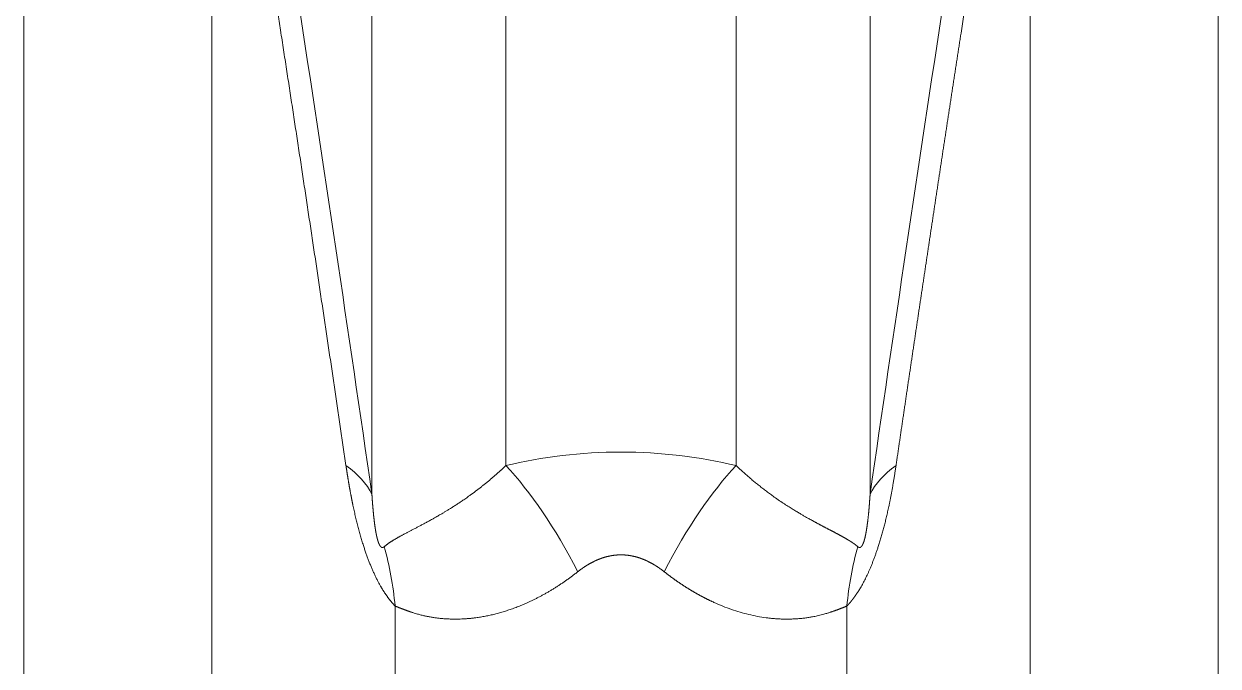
# Model space of a CAD drawing. Header units: millimetres. Extents: x 4664 to 8864, y -38 to 2932.
# Drawn here: x 8189.78 to 8197.38, y 2166.65 to 2170.73 of the extents above; entities that cross this region are included whole.
import ezdxf

# ---------------------------------------------------------------- set-up
doc = ezdxf.new("R2010")
doc.units = ezdxf.units.MM

msp = doc.modelspace()

# ---------------------------------------------------------------- linework, layer by layer
at = {"lineweight": 5}
for p, q in [((8192.8466, 2181.4217), (8192.8466, 2167.9263)), ((8194.3113, 2167.9263), (8194.3113, 2181.4217)), ((8191.9952, 2167.7442), (8191.9952, 2179.8117)), ((8195.1627, 2179.8117), (8195.1627, 2167.7442)), ((8189.7826, 2157.2276), (8189.7826, 2173.9042)), ((8197.3753, 2173.9042), (8197.3753, 2157.2276)), ((8190.9772, 2157.6393), (8190.9772, 2173.4668)), ((8196.1807, 2173.4668), (8196.1807, 2157.6393)), ((8192.1424, 2167.0348), (8192.1424, 2154.3043)), ((8195.0155, 2167.0348), (8195.0155, 2154.3043))]:
    msp.add_line(p, q, dxfattribs=at)
at = {"lineweight": 5, "extrusion": (0, 0, -1)}
for centre, major_axis, ratio, start_param, end_param in [((8182.6014, 2191.9455), (-10.432, 52.5413), 0.095617, 1.935685, 2.068372), ((8204.5565, 2191.9455), (10.432, 52.5413), 0.095617, 4.214814, 4.3475), ((8189.4411, 2167.2714), (2.5848, 0.3751), 0.347454, 5.939068, 6.17148), ((8192.8466, 2165.6643), (-0.6066, 2.5404), 0.373196, 0.569174, 0.987639), ((8194.3113, 2165.6643), (0.6066, 2.5404), 0.373196, 5.295547, 5.714011), ((8197.7168, 2167.2714), (-2.5848, 0.3751), 0.347454, 0.111706, 0.344118), ((8189.7532, 2166.3723), (1.8791, 1.814), 0.821454, 0.41445, 0.583929), ((8197.4047, 2166.3723), (-1.8791, 1.814), 0.821454, 5.699256, 5.868735)]:
    msp.add_ellipse(centre, major_axis=major_axis, ratio=ratio, start_param=start_param, end_param=end_param, dxfattribs=at)
at = {"lineweight": 5}
for points, knots in [([(8190.9772, 2173.4668), (8190.9788, 2173.4568), (8190.982, 2173.437), (8190.9868, 2173.4072), (8190.9916, 2173.3774), (8190.9964, 2173.3476), (8191.0012, 2173.3179), (8191.0059, 2173.2882), (8191.0107, 2173.2584), (8191.0155, 2173.2287), (8191.0202, 2173.1991), (8191.025, 2173.1694), (8191.0297, 2173.1397), (8191.0345, 2173.1101), (8191.0392, 2173.0804), (8191.044, 2173.0508), (8191.0487, 2173.0212), (8191.0534, 2172.9917), (8191.0581, 2172.9621), (8191.0629, 2172.9325), (8191.0676, 2172.903), (8191.0723, 2172.8735), (8191.077, 2172.844), (8191.0817, 2172.8145), (8191.0864, 2172.785), (8191.0911, 2172.7555), (8191.0958, 2172.7261), (8191.1004, 2172.6967), (8191.1051, 2172.6672), (8191.1098, 2172.6378), (8191.1145, 2172.6084), (8191.1191, 2172.5791), (8191.1238, 2172.5497), (8191.1284, 2172.5204), (8191.1331, 2172.4911), (8191.1377, 2172.4617), (8191.1424, 2172.4324), (8191.147, 2172.4032), (8191.1516, 2172.3739), (8191.1563, 2172.3447), (8191.1609, 2172.3154), (8191.1655, 2172.2862), (8191.1701, 2172.257), (8191.1747, 2172.2278), (8191.1794, 2172.1986), (8191.184, 2172.1695), (8191.1885, 2172.1403), (8191.1931, 2172.1112), (8191.1977, 2172.0821), (8191.2023, 2172.053), (8191.2069, 2172.0239), (8191.2115, 2171.9949), (8191.216, 2171.9658), (8191.2206, 2171.9368), (8191.2252, 2171.9078), (8191.2297, 2171.8788), (8191.2343, 2171.8498), (8191.2388, 2171.8208), (8191.2434, 2171.7919), (8191.2479, 2171.7629), (8191.2524, 2171.734), (8191.257, 2171.7051), (8191.2615, 2171.6762), (8191.266, 2171.6473), (8191.2705, 2171.6184), (8191.275, 2171.5896), (8191.2795, 2171.5608), (8191.284, 2171.532), (8191.2885, 2171.5032), (8191.293, 2171.4744), (8191.2975, 2171.4456), (8191.302, 2171.4168), (8191.3065, 2171.3881), (8191.311, 2171.3594), (8191.3154, 2171.3307), (8191.3199, 2171.302), (8191.3244, 2171.2733), (8191.3288, 2171.2447), (8191.3333, 2171.216), (8191.3377, 2171.1874), (8191.3422, 2171.1588), (8191.3466, 2171.1302), (8191.351, 2171.1016), (8191.3555, 2171.073), (8191.3599, 2171.0445), (8191.3643, 2171.016), (8191.3687, 2170.9875), (8191.3731, 2170.959), (8191.3775, 2170.9305), (8191.3819, 2170.902), (8191.3863, 2170.8736), (8191.3907, 2170.8451), (8191.3951, 2170.8167), (8191.3995, 2170.7883), (8191.4039, 2170.7599), (8191.4083, 2170.7315), (8191.4126, 2170.7032), (8191.4187, 2170.6638), (8191.4264, 2170.6136), (8191.4359, 2170.5523), (8191.4453, 2170.4912), (8191.4546, 2170.4301), (8191.464, 2170.3691), (8191.4733, 2170.3082), (8191.4826, 2170.2473), (8191.4919, 2170.1865), (8191.5012, 2170.1257), (8191.5105, 2170.0651), (8191.5197, 2170.0045), (8191.5289, 2169.9439), (8191.5381, 2169.8835), (8191.5473, 2169.8231), (8191.5564, 2169.7627), (8191.5656, 2169.7025), (8191.5747, 2169.6423), (8191.5838, 2169.5822), (8191.5929, 2169.5221), (8191.6019, 2169.4622), (8191.611, 2169.4022), (8191.62, 2169.3424), (8191.629, 2169.2826), (8191.6379, 2169.2229), (8191.6469, 2169.1633), (8191.6558, 2169.1038), (8191.6647, 2169.0443), (8191.6736, 2168.9848), (8191.6825, 2168.9255), (8191.6914, 2168.8662), (8191.7002, 2168.807), (8191.709, 2168.7479), (8191.7178, 2168.6888), (8191.7266, 2168.6298), (8191.7354, 2168.5709), (8191.7441, 2168.512), (8191.7528, 2168.4533), (8191.7615, 2168.3946), (8191.7702, 2168.3359), (8191.7788, 2168.2774), (8191.7875, 2168.2189), (8191.7961, 2168.1604), (8191.8047, 2168.1021), (8191.8133, 2168.0438), (8191.8218, 2167.9856), (8191.8275, 2167.9468), (8191.8303, 2167.9275)], [0, 0, 0, 0, 0.0053, 0.010597, 0.015893, 0.021187, 0.026479, 0.031769, 0.037057, 0.042343, 0.047628, 0.05291, 0.05819, 0.063469, 0.068745, 0.07402, 0.079292, 0.084563, 0.089831, 0.095098, 0.100363, 0.105626, 0.110887, 0.116146, 0.121403, 0.126658, 0.131911, 0.137162, 0.142411, 0.147658, 0.152904, 0.158147, 0.163388, 0.168628, 0.173865, 0.179101, 0.184334, 0.189566, 0.194795, 0.200023, 0.205248, 0.210472, 0.215694, 0.220914, 0.226131, 0.231347, 0.236561, 0.241773, 0.246983, 0.252191, 0.257397, 0.262601, 0.267803, 0.273003, 0.278201, 0.283397, 0.288591, 0.293783, 0.298974, 0.304162, 0.309348, 0.314532, 0.319714, 0.324895, 0.330073, 0.335249, 0.340424, 0.345596, 0.350766, 0.355934, 0.361101, 0.366265, 0.371428, 0.376588, 0.381746, 0.386903, 0.392057, 0.397209, 0.40236, 0.407508, 0.412655, 0.417799, 0.422941, 0.428082, 0.43322, 0.438357, 0.443491, 0.448623, 0.453754, 0.458882, 0.464008, 0.469133, 0.474255, 0.479375, 0.484494, 0.48961, 0.494724, 0.499837, 0.510895, 0.521944, 0.532986, 0.54402, 0.555045, 0.566062, 0.577071, 0.588072, 0.599065, 0.61005, 0.621026, 0.631995, 0.642955, 0.653907, 0.66485, 0.675786, 0.686713, 0.697632, 0.708543, 0.719446, 0.73034, 0.741226, 0.752104, 0.762974, 0.773835, 0.784688, 0.795533, 0.806369, 0.817197, 0.828017, 0.838829, 0.849632, 0.860427, 0.871214, 0.881992, 0.892762, 0.903523, 0.914276, 0.925021, 0.935758, 0.946486, 0.957205, 0.967917, 0.978619, 0.989314, 1, 1, 1, 1]), ([(8195.3275, 2167.9275), (8195.3291, 2167.938), (8195.3322, 2167.959), (8195.3368, 2167.9905), (8195.3414, 2168.0221), (8195.3461, 2168.0536), (8195.3507, 2168.0852), (8195.3554, 2168.1168), (8195.36, 2168.1484), (8195.3647, 2168.1801), (8195.3694, 2168.2118), (8195.374, 2168.2434), (8195.3787, 2168.2751), (8195.3834, 2168.3069), (8195.3881, 2168.3386), (8195.3928, 2168.3704), (8195.3975, 2168.4022), (8195.4022, 2168.434), (8195.4069, 2168.4658), (8195.4117, 2168.4976), (8195.4164, 2168.5295), (8195.4211, 2168.5614), (8195.4259, 2168.5933), (8195.4306, 2168.6252), (8195.4353, 2168.6571), (8195.4401, 2168.6891), (8195.4449, 2168.721), (8195.4496, 2168.753), (8195.4544, 2168.7851), (8195.4592, 2168.8171), (8195.464, 2168.8491), (8195.4687, 2168.8812), (8195.4735, 2168.9133), (8195.4783, 2168.9454), (8195.4831, 2168.9775), (8195.488, 2169.0097), (8195.4928, 2169.0419), (8195.4976, 2169.074), (8195.5024, 2169.1062), (8195.5073, 2169.1385), (8195.5121, 2169.1707), (8195.5169, 2169.203), (8195.5218, 2169.2353), (8195.5266, 2169.2675), (8195.5315, 2169.2999), (8195.5364, 2169.3322), (8195.5412, 2169.3646), (8195.5461, 2169.3969), (8195.551, 2169.4293), (8195.5559, 2169.4617), (8195.5608, 2169.4942), (8195.5657, 2169.5266), (8195.5706, 2169.5591), (8195.5755, 2169.5916), (8195.5804, 2169.6241), (8195.5854, 2169.6566), (8195.5903, 2169.6892), (8195.5952, 2169.7217), (8195.6002, 2169.7543), (8195.6051, 2169.7869), (8195.6101, 2169.8195), (8195.615, 2169.8522), (8195.62, 2169.8848), (8195.6249, 2169.9175), (8195.6299, 2169.9502), (8195.6349, 2169.9829), (8195.6399, 2170.0156), (8195.6449, 2170.0484), (8195.6499, 2170.0811), (8195.6549, 2170.1139), (8195.6599, 2170.1467), (8195.6649, 2170.1796), (8195.6699, 2170.2124), (8195.6749, 2170.2453), (8195.68, 2170.2781), (8195.685, 2170.311), (8195.69, 2170.3439), (8195.6951, 2170.3769), (8195.7001, 2170.4098), (8195.7052, 2170.4428), (8195.7103, 2170.4758), (8195.7153, 2170.5088), (8195.7204, 2170.5418), (8195.7255, 2170.5749), (8195.7306, 2170.6079), (8195.7357, 2170.641), (8195.7421, 2170.6827), (8195.7498, 2170.7331), (8195.759, 2170.7923), (8195.7681, 2170.8514), (8195.7773, 2170.9107), (8195.7865, 2170.9701), (8195.7957, 2171.0295), (8195.8049, 2171.089), (8195.8141, 2171.1485), (8195.8234, 2171.2082), (8195.8327, 2171.2679), (8195.842, 2171.3277), (8195.8513, 2171.3875), (8195.8606, 2171.4475), (8195.87, 2171.5075), (8195.8794, 2171.5676), (8195.8888, 2171.6278), (8195.8982, 2171.688), (8195.9077, 2171.7483), (8195.9172, 2171.8087), (8195.9266, 2171.8692), (8195.9362, 2171.9297), (8195.9457, 2171.9903), (8195.9552, 2172.051), (8195.9648, 2172.1117), (8195.9744, 2172.1726), (8195.984, 2172.2335), (8195.9937, 2172.2945), (8196.0033, 2172.3555), (8196.013, 2172.4166), (8196.0227, 2172.4778), (8196.0324, 2172.5391), (8196.0421, 2172.6004), (8196.0519, 2172.6618), (8196.0617, 2172.7233), (8196.0715, 2172.7849), (8196.0813, 2172.8465), (8196.0912, 2172.9082), (8196.101, 2172.97), (8196.1109, 2173.0319), (8196.1208, 2173.0938), (8196.1307, 2173.1558), (8196.1407, 2173.2178), (8196.1506, 2173.28), (8196.1606, 2173.3422), (8196.1706, 2173.4044), (8196.1773, 2173.446), (8196.1807, 2173.4668)], [0, 0, 0, 0, 0.005793, 0.011588, 0.017385, 0.023184, 0.028985, 0.034789, 0.040595, 0.046402, 0.052212, 0.058025, 0.063839, 0.069656, 0.075474, 0.081295, 0.087118, 0.092943, 0.098771, 0.1046, 0.110432, 0.116266, 0.122102, 0.12794, 0.13378, 0.139622, 0.145467, 0.151313, 0.157162, 0.163013, 0.168866, 0.174722, 0.180579, 0.186439, 0.1923, 0.198164, 0.20403, 0.209898, 0.215768, 0.221641, 0.227515, 0.233392, 0.239271, 0.245152, 0.251035, 0.25692, 0.262807, 0.268697, 0.274588, 0.280482, 0.286378, 0.292276, 0.298176, 0.304078, 0.309982, 0.315889, 0.321797, 0.327708, 0.33362, 0.339535, 0.345452, 0.351371, 0.357293, 0.363216, 0.369141, 0.375069, 0.380999, 0.38693, 0.392864, 0.3988, 0.404738, 0.410679, 0.416621, 0.422565, 0.428512, 0.43446, 0.440411, 0.446364, 0.452319, 0.458276, 0.464235, 0.470196, 0.476159, 0.482125, 0.488092, 0.494062, 0.500033, 0.510682, 0.52134, 0.532009, 0.542687, 0.553376, 0.564074, 0.574782, 0.5855, 0.596228, 0.606965, 0.617713, 0.62847, 0.639237, 0.650014, 0.6608, 0.671597, 0.682403, 0.693219, 0.704045, 0.71488, 0.725726, 0.736581, 0.747445, 0.75832, 0.769204, 0.780098, 0.791002, 0.801915, 0.812838, 0.82377, 0.834713, 0.845665, 0.856626, 0.867597, 0.878578, 0.889569, 0.900569, 0.911578, 0.922598, 0.933626, 0.944665, 0.955713, 0.96677, 0.977837, 0.988914, 1, 1, 1, 1]), ([(8194.3113, 2167.9263), (8194.0812, 2167.9812), (8193.8301, 2168.0128), (8193.327, 2168.0128), (8193.0765, 2167.9811), (8192.8466, 2167.9263)], [0, 0, 0, 0, 0.5, 0.5, 1, 1, 1, 1]), ([(8191.8303, 2167.9275), (8191.8306, 2167.9254), (8191.8312, 2167.9214), (8191.8321, 2167.9154), (8191.833, 2167.9094), (8191.8339, 2167.9034), (8191.8348, 2167.8974), (8191.8357, 2167.8915), (8191.8367, 2167.8856), (8191.8376, 2167.8797), (8191.8385, 2167.8739), (8191.8394, 2167.868), (8191.8403, 2167.8622), (8191.8413, 2167.8565), (8191.8422, 2167.8507), (8191.8431, 2167.845), (8191.8441, 2167.8393), (8191.845, 2167.8336), (8191.8459, 2167.8279), (8191.8469, 2167.8223), (8191.8478, 2167.8167), (8191.8488, 2167.8111), (8191.8497, 2167.8055), (8191.8507, 2167.8), (8191.8517, 2167.7945), (8191.8526, 2167.789), (8191.8536, 2167.7836), (8191.8546, 2167.7781), (8191.8555, 2167.7727), (8191.8565, 2167.7673), (8191.8575, 2167.762), (8191.8585, 2167.7567), (8191.8595, 2167.7513), (8191.8605, 2167.7461), (8191.8615, 2167.7408), (8191.8624, 2167.7356), (8191.8634, 2167.7304), (8191.8645, 2167.7252), (8191.8655, 2167.72), (8191.8665, 2167.7149), (8191.8675, 2167.7098), (8191.8685, 2167.7047), (8191.8695, 2167.6996), (8191.8705, 2167.6946), (8191.8716, 2167.6896), (8191.8726, 2167.6846), (8191.8736, 2167.6796), (8191.8767, 2167.665), (8191.8819, 2167.6408), (8191.8895, 2167.6074), (8191.8975, 2167.5745), (8191.9056, 2167.5422), (8191.9141, 2167.5105), (8191.9228, 2167.4795), (8191.9318, 2167.449), (8191.9393, 2167.4249), (8191.9451, 2167.4069), (8191.9491, 2167.3948), (8191.9532, 2167.3827), (8191.9573, 2167.3708), (8191.9615, 2167.3591), (8191.9657, 2167.3474), (8191.97, 2167.3359), (8191.9743, 2167.3245), (8191.9787, 2167.3132), (8191.9831, 2167.302), (8191.9876, 2167.2909), (8191.9937, 2167.2763), (8192.0015, 2167.2583), (8192.011, 2167.2373), (8192.0206, 2167.217), (8192.0304, 2167.1975), (8192.0403, 2167.1788), (8192.048, 2167.1651), (8192.0533, 2167.1558), (8192.0563, 2167.1507), (8192.0593, 2167.1457), (8192.0624, 2167.1407), (8192.0654, 2167.1358), (8192.0685, 2167.1309), (8192.0715, 2167.1261), (8192.0746, 2167.1213), (8192.0777, 2167.1166), (8192.0808, 2167.112), (8192.0839, 2167.1074), (8192.0871, 2167.1028), (8192.0902, 2167.0984), (8192.0934, 2167.094), (8192.0966, 2167.0896), (8192.0998, 2167.0853), (8192.103, 2167.0811), (8192.1062, 2167.0769), (8192.1094, 2167.0728), (8192.1127, 2167.0687), (8192.1159, 2167.0647), (8192.1192, 2167.0608), (8192.1225, 2167.0569), (8192.1258, 2167.053), (8192.1291, 2167.0493), (8192.1324, 2167.0456), (8192.1357, 2167.0419), (8192.1391, 2167.0383), (8192.1413, 2167.036), (8192.1424, 2167.0348)], [0, 0, 0, 0, 0.006106, 0.012183, 0.018228, 0.024244, 0.030229, 0.036184, 0.042109, 0.048003, 0.053868, 0.059703, 0.065508, 0.071283, 0.077029, 0.082745, 0.088431, 0.094087, 0.099715, 0.105312, 0.110881, 0.11642, 0.12193, 0.127411, 0.132863, 0.138286, 0.143681, 0.149046, 0.154383, 0.159691, 0.164971, 0.170222, 0.175445, 0.18064, 0.185806, 0.190945, 0.196055, 0.201138, 0.206193, 0.21122, 0.21622, 0.221192, 0.226137, 0.231054, 0.235945, 0.240808, 0.245645, 0.250455, 0.283613, 0.316093, 0.347936, 0.379188, 0.409895, 0.44011, 0.469883, 0.499271, 0.511435, 0.523541, 0.535594, 0.547601, 0.559566, 0.571495, 0.583395, 0.595272, 0.607131, 0.618978, 0.630821, 0.642664, 0.666634, 0.690432, 0.714114, 0.737738, 0.761363, 0.785047, 0.79207, 0.79911, 0.806169, 0.813246, 0.820344, 0.827464, 0.834606, 0.841774, 0.848967, 0.856186, 0.863434, 0.870712, 0.878019, 0.885358, 0.892731, 0.900137, 0.907578, 0.915055, 0.92257, 0.930123, 0.937715, 0.945348, 0.953023, 0.96074, 0.968501, 0.976307, 0.984158, 0.992055, 1, 1, 1, 1]), ([(8192.8466, 2167.9263), (8192.8452, 2167.925), (8192.8425, 2167.9224), (8192.8384, 2167.9185), (8192.8343, 2167.9146), (8192.83, 2167.9106), (8192.8258, 2167.9066), (8192.8214, 2167.9026), (8192.817, 2167.8986), (8192.8126, 2167.8945), (8192.8081, 2167.8904), (8192.8035, 2167.8863), (8192.7989, 2167.8821), (8192.7942, 2167.878), (8192.7895, 2167.8738), (8192.7847, 2167.8695), (8192.7799, 2167.8653), (8192.775, 2167.861), (8192.77, 2167.8567), (8192.765, 2167.8524), (8192.76, 2167.8481), (8192.7549, 2167.8437), (8192.7497, 2167.8394), (8192.7445, 2167.835), (8192.7392, 2167.8306), (8192.7339, 2167.8262), (8192.7285, 2167.8217), (8192.723, 2167.8173), (8192.7176, 2167.8128), (8192.712, 2167.8084), (8192.7064, 2167.8039), (8192.7008, 2167.7994), (8192.6951, 2167.7949), (8192.6894, 2167.7904), (8192.6836, 2167.7859), (8192.6777, 2167.7814), (8192.6718, 2167.7768), (8192.6659, 2167.7723), (8192.6599, 2167.7678), (8192.6539, 2167.7633), (8192.6478, 2167.7587), (8192.6417, 2167.7542), (8192.6355, 2167.7497), (8192.6293, 2167.7451), (8192.6231, 2167.7406), (8192.6168, 2167.7361), (8192.6104, 2167.7315), (8192.598, 2167.7228), (8192.58, 2167.7103), (8192.557, 2167.6947), (8192.5354, 2167.6804), (8192.515, 2167.6672), (8192.496, 2167.6552), (8192.4783, 2167.6443), (8192.4618, 2167.6343), (8192.4466, 2167.6252), (8192.4326, 2167.617), (8192.4198, 2167.6095), (8192.4081, 2167.6029), (8192.3976, 2167.5969), (8192.3882, 2167.5916), (8192.3785, 2167.5862), (8192.3684, 2167.5806), (8192.3574, 2167.5746), (8192.3467, 2167.5687), (8192.3363, 2167.5631), (8192.326, 2167.5575), (8192.316, 2167.5522), (8192.3062, 2167.5469), (8192.2967, 2167.5419), (8192.2873, 2167.5369), (8192.2782, 2167.5321), (8192.2693, 2167.5275), (8192.2606, 2167.5229), (8192.2521, 2167.5185), (8192.2439, 2167.5141), (8192.2358, 2167.5099), (8192.228, 2167.5058), (8192.2203, 2167.5018), (8192.2129, 2167.4978), (8192.2056, 2167.494), (8192.1986, 2167.4902), (8192.1917, 2167.4866), (8192.185, 2167.483), (8192.1785, 2167.4794), (8192.1722, 2167.476), (8192.1661, 2167.4726), (8192.1601, 2167.4693), (8192.1544, 2167.466), (8192.1488, 2167.4628), (8192.1433, 2167.4596), (8192.138, 2167.4565), (8192.1329, 2167.4535), (8192.1279, 2167.4504), (8192.1231, 2167.4474), (8192.1185, 2167.4445), (8192.114, 2167.4416), (8192.1096, 2167.4387), (8192.1054, 2167.4359), (8192.1013, 2167.433), (8192.0973, 2167.4303), (8192.0935, 2167.4275), (8192.0898, 2167.4247), (8192.0863, 2167.422), (8192.0828, 2167.4193), (8192.0795, 2167.4166), (8192.0763, 2167.4139), (8192.0743, 2167.4121), (8192.0732, 2167.4112)], [0, 0, 0, 0, 0.004199, 0.008453, 0.012763, 0.017127, 0.021547, 0.026022, 0.030552, 0.035137, 0.039778, 0.044473, 0.049224, 0.05403, 0.058891, 0.063807, 0.068779, 0.073806, 0.078888, 0.084025, 0.089217, 0.094465, 0.099767, 0.105125, 0.110538, 0.116006, 0.12153, 0.127108, 0.132742, 0.138431, 0.144175, 0.149975, 0.15583, 0.161739, 0.167704, 0.173725, 0.1798, 0.185931, 0.192116, 0.198357, 0.204653, 0.211005, 0.217411, 0.223873, 0.23039, 0.236962, 0.24359, 0.250272, 0.275938, 0.300401, 0.323659, 0.345713, 0.366564, 0.386211, 0.404655, 0.421894, 0.43793, 0.452762, 0.46639, 0.478815, 0.490035, 0.500052, 0.513641, 0.527108, 0.540455, 0.553679, 0.566783, 0.579765, 0.592627, 0.605367, 0.617986, 0.630483, 0.64286, 0.655116, 0.66725, 0.679264, 0.691156, 0.702928, 0.714578, 0.726108, 0.737517, 0.748805, 0.759972, 0.771018, 0.781944, 0.792749, 0.803433, 0.813997, 0.824439, 0.834762, 0.844964, 0.855045, 0.865006, 0.874846, 0.884566, 0.894166, 0.903645, 0.913005, 0.922244, 0.931363, 0.940362, 0.949241, 0.958, 0.96664, 0.975159, 0.983559, 0.991839, 1, 1, 1, 1]), ([(8195.0847, 2167.4112), (8195.0841, 2167.4117), (8195.083, 2167.4127), (8195.0813, 2167.4141), (8195.0796, 2167.4156), (8195.0778, 2167.417), (8195.076, 2167.4185), (8195.0742, 2167.4199), (8195.0724, 2167.4214), (8195.0705, 2167.4229), (8195.0685, 2167.4244), (8195.0665, 2167.4258), (8195.0645, 2167.4273), (8195.0625, 2167.4288), (8195.0604, 2167.4303), (8195.0583, 2167.4318), (8195.0561, 2167.4334), (8195.0539, 2167.4349), (8195.0517, 2167.4364), (8195.0494, 2167.438), (8195.0471, 2167.4395), (8195.0447, 2167.4411), (8195.0423, 2167.4426), (8195.0398, 2167.4442), (8195.0373, 2167.4458), (8195.0348, 2167.4474), (8195.0322, 2167.449), (8195.0296, 2167.4506), (8195.0269, 2167.4523), (8195.0242, 2167.4539), (8195.0214, 2167.4556), (8195.0186, 2167.4572), (8195.0158, 2167.4589), (8195.0129, 2167.4606), (8195.0099, 2167.4623), (8195.0069, 2167.4641), (8195.0039, 2167.4658), (8195.0008, 2167.4676), (8194.9976, 2167.4693), (8194.9944, 2167.4711), (8194.9911, 2167.473), (8194.9878, 2167.4748), (8194.9845, 2167.4766), (8194.9811, 2167.4785), (8194.9776, 2167.4804), (8194.9741, 2167.4823), (8194.9705, 2167.4842), (8194.9669, 2167.4862), (8194.9632, 2167.4882), (8194.9595, 2167.4902), (8194.9557, 2167.4922), (8194.9518, 2167.4942), (8194.9479, 2167.4963), (8194.944, 2167.4984), (8194.9399, 2167.5005), (8194.9359, 2167.5027), (8194.9317, 2167.5048), (8194.9275, 2167.507), (8194.9233, 2167.5093), (8194.9189, 2167.5115), (8194.9146, 2167.5138), (8194.9101, 2167.5162), (8194.9056, 2167.5185), (8194.9011, 2167.5209), (8194.8964, 2167.5233), (8194.8918, 2167.5258), (8194.887, 2167.5283), (8194.8822, 2167.5308), (8194.8773, 2167.5334), (8194.8724, 2167.536), (8194.8674, 2167.5386), (8194.8623, 2167.5413), (8194.8572, 2167.544), (8194.852, 2167.5468), (8194.8467, 2167.5496), (8194.8414, 2167.5524), (8194.836, 2167.5553), (8194.8305, 2167.5583), (8194.825, 2167.5612), (8194.8194, 2167.5643), (8194.8137, 2167.5673), (8194.808, 2167.5705), (8194.8022, 2167.5736), (8194.7963, 2167.5769), (8194.7904, 2167.5801), (8194.7844, 2167.5835), (8194.7764, 2167.5879), (8194.7657, 2167.5939), (8194.7516, 2167.6018), (8194.7353, 2167.6112), (8194.7167, 2167.622), (8194.6957, 2167.6344), (8194.6723, 2167.6487), (8194.6464, 2167.6649), (8194.618, 2167.6833), (8194.5869, 2167.704), (8194.5609, 2167.722), (8194.5411, 2167.736), (8194.5286, 2167.7451), (8194.5162, 2167.7541), (8194.504, 2167.7632), (8194.492, 2167.7723), (8194.4802, 2167.7813), (8194.4686, 2167.7904), (8194.4571, 2167.7994), (8194.4459, 2167.8083), (8194.4349, 2167.8172), (8194.4241, 2167.8261), (8194.4135, 2167.8349), (8194.4031, 2167.8437), (8194.3929, 2167.8524), (8194.383, 2167.861), (8194.3732, 2167.8695), (8194.3637, 2167.8779), (8194.3544, 2167.8862), (8194.3453, 2167.8945), (8194.3365, 2167.9026), (8194.3279, 2167.9106), (8194.3195, 2167.9184), (8194.314, 2167.9237), (8194.3113, 2167.9263)], [0, 0, 0, 0, 0.004401, 0.008838, 0.013309, 0.017816, 0.022358, 0.026934, 0.031546, 0.036193, 0.040875, 0.045592, 0.050344, 0.055131, 0.059954, 0.064812, 0.069704, 0.074632, 0.079596, 0.084594, 0.089628, 0.094696, 0.099801, 0.10494, 0.110114, 0.115324, 0.120569, 0.125849, 0.131165, 0.136516, 0.141902, 0.147324, 0.15278, 0.158272, 0.1638, 0.169362, 0.17496, 0.180594, 0.186262, 0.191967, 0.197706, 0.203481, 0.209291, 0.215136, 0.221017, 0.226934, 0.232885, 0.238872, 0.244895, 0.250953, 0.257046, 0.263175, 0.269339, 0.275538, 0.281773, 0.288044, 0.294349, 0.300691, 0.307067, 0.31348, 0.319927, 0.32641, 0.332929, 0.339483, 0.346073, 0.352698, 0.359358, 0.366054, 0.372785, 0.379552, 0.386355, 0.393193, 0.400066, 0.406975, 0.41392, 0.4209, 0.427915, 0.434966, 0.442053, 0.449175, 0.456332, 0.463525, 0.470754, 0.478018, 0.485318, 0.492653, 0.500024, 0.514373, 0.531083, 0.550154, 0.571587, 0.595381, 0.621536, 0.650052, 0.68093, 0.714169, 0.749769, 0.763075, 0.776161, 0.789026, 0.80167, 0.814094, 0.826297, 0.83828, 0.850042, 0.861583, 0.872904, 0.884004, 0.894884, 0.905542, 0.915981, 0.926198, 0.936196, 0.945972, 0.955528, 0.964864, 0.973979, 0.982873, 0.991547, 1, 1, 1, 1]), ([(8195.0155, 2167.0348), (8195.016, 2167.0353), (8195.017, 2167.0364), (8195.0186, 2167.0381), (8195.0201, 2167.0397), (8195.0217, 2167.0414), (8195.0232, 2167.0431), (8195.0248, 2167.0448), (8195.0263, 2167.0465), (8195.0279, 2167.0482), (8195.0294, 2167.0499), (8195.0309, 2167.0517), (8195.0325, 2167.0534), (8195.034, 2167.0552), (8195.0355, 2167.057), (8195.037, 2167.0588), (8195.0386, 2167.0606), (8195.0401, 2167.0624), (8195.0416, 2167.0643), (8195.0431, 2167.0661), (8195.0446, 2167.068), (8195.0461, 2167.0698), (8195.0476, 2167.0717), (8195.0491, 2167.0736), (8195.0506, 2167.0755), (8195.0521, 2167.0775), (8195.0536, 2167.0794), (8195.0551, 2167.0813), (8195.0566, 2167.0833), (8195.0581, 2167.0853), (8195.0596, 2167.0873), (8195.061, 2167.0893), (8195.0625, 2167.0913), (8195.064, 2167.0933), (8195.0655, 2167.0954), (8195.0669, 2167.0974), (8195.0684, 2167.0995), (8195.0699, 2167.1015), (8195.0713, 2167.1036), (8195.0728, 2167.1057), (8195.0742, 2167.1079), (8195.0757, 2167.11), (8195.0771, 2167.1121), (8195.0786, 2167.1143), (8195.08, 2167.1164), (8195.0815, 2167.1186), (8195.0829, 2167.1208), (8195.0844, 2167.123), (8195.0858, 2167.1252), (8195.0872, 2167.1275), (8195.0887, 2167.1297), (8195.0901, 2167.132), (8195.0915, 2167.1342), (8195.0929, 2167.1365), (8195.0943, 2167.1388), (8195.0958, 2167.1411), (8195.0972, 2167.1434), (8195.0986, 2167.1458), (8195.1, 2167.1481), (8195.1036, 2167.1541), (8195.1094, 2167.1641), (8195.1172, 2167.1783), (8195.125, 2167.1929), (8195.1328, 2167.208), (8195.1404, 2167.2236), (8195.1479, 2167.2396), (8195.1554, 2167.2561), (8195.1631, 2167.2737), (8195.171, 2167.2925), (8195.179, 2167.3125), (8195.1868, 2167.3329), (8195.1945, 2167.3536), (8195.202, 2167.3748), (8195.2093, 2167.3964), (8195.2156, 2167.4156), (8195.2209, 2167.4323), (8195.2252, 2167.4463), (8195.2295, 2167.4605), (8195.2337, 2167.4749), (8195.2378, 2167.4893), (8195.2419, 2167.504), (8195.246, 2167.5187), (8195.2499, 2167.5336), (8195.2539, 2167.5487), (8195.2577, 2167.5639), (8195.2615, 2167.5792), (8195.2653, 2167.5947), (8195.2689, 2167.6103), (8195.2726, 2167.626), (8195.2761, 2167.6419), (8195.2797, 2167.658), (8195.2827, 2167.6722), (8195.2853, 2167.6845), (8195.2874, 2167.695), (8195.2896, 2167.7057), (8195.2917, 2167.7164), (8195.2938, 2167.7272), (8195.2959, 2167.7381), (8195.298, 2167.7492), (8195.3001, 2167.7603), (8195.3021, 2167.7716), (8195.3042, 2167.7829), (8195.3062, 2167.7944), (8195.3082, 2167.806), (8195.3102, 2167.8176), (8195.3122, 2167.8294), (8195.3142, 2167.8413), (8195.3161, 2167.8533), (8195.3181, 2167.8654), (8195.32, 2167.8776), (8195.3219, 2167.8899), (8195.3238, 2167.9023), (8195.3257, 2167.9149), (8195.3269, 2167.9233), (8195.3275, 2167.9275)], [0, 0, 0, 0, 0.003686, 0.007362, 0.011028, 0.014684, 0.018331, 0.021968, 0.025595, 0.029213, 0.032822, 0.036422, 0.040012, 0.043594, 0.047166, 0.05073, 0.054285, 0.057831, 0.061369, 0.064899, 0.06842, 0.071933, 0.075438, 0.078935, 0.082424, 0.085906, 0.089379, 0.092845, 0.096304, 0.099756, 0.1032, 0.106637, 0.110067, 0.113491, 0.116907, 0.120317, 0.12372, 0.127117, 0.130508, 0.133893, 0.137271, 0.140644, 0.144011, 0.147372, 0.150727, 0.154077, 0.157422, 0.160762, 0.164096, 0.167426, 0.17075, 0.17407, 0.177386, 0.180696, 0.184003, 0.187305, 0.190604, 0.193898, 0.197189, 0.200475, 0.21919, 0.237831, 0.256426, 0.275002, 0.293589, 0.312215, 0.330907, 0.349693, 0.370936, 0.392195, 0.413506, 0.434903, 0.456422, 0.478096, 0.49996, 0.513711, 0.527546, 0.541471, 0.555493, 0.569616, 0.583847, 0.598191, 0.612653, 0.627239, 0.641954, 0.656802, 0.671789, 0.68692, 0.702198, 0.717629, 0.733216, 0.748964, 0.759104, 0.769359, 0.779731, 0.790219, 0.800826, 0.811551, 0.822397, 0.833363, 0.844451, 0.855662, 0.866995, 0.878453, 0.890036, 0.901743, 0.913577, 0.925538, 0.937626, 0.949843, 0.962188, 0.974662, 0.987266, 1, 1, 1, 1]), ([(8192.0732, 2167.4112), (8192.073, 2167.411), (8192.0726, 2167.4107), (8192.0721, 2167.4102), (8192.0715, 2167.4098), (8192.0709, 2167.4093), (8192.0703, 2167.4089), (8192.0697, 2167.4086), (8192.0691, 2167.4082), (8192.0685, 2167.4079), (8192.068, 2167.4076), (8192.0674, 2167.4073), (8192.0668, 2167.4071), (8192.0662, 2167.4069), (8192.0656, 2167.4067), (8192.0651, 2167.4065), (8192.0645, 2167.4064), (8192.0639, 2167.4063), (8192.0634, 2167.4062), (8192.0628, 2167.4062), (8192.0622, 2167.4062), (8192.0617, 2167.4062), (8192.0611, 2167.4062), (8192.0605, 2167.4063), (8192.06, 2167.4064), (8192.0594, 2167.4065), (8192.0589, 2167.4066), (8192.0583, 2167.4068), (8192.0578, 2167.407), (8192.0572, 2167.4072), (8192.0567, 2167.4075), (8192.0561, 2167.4077), (8192.0556, 2167.4081), (8192.055, 2167.4084), (8192.0545, 2167.4088), (8192.054, 2167.4091), (8192.0534, 2167.4096), (8192.0529, 2167.41), (8192.0524, 2167.4105), (8192.0518, 2167.411), (8192.0513, 2167.4115), (8192.0508, 2167.412), (8192.0502, 2167.4126), (8192.0497, 2167.4132), (8192.0492, 2167.4139), (8192.0487, 2167.4145), (8192.0481, 2167.4152), (8192.0476, 2167.4159), (8192.0471, 2167.4167), (8192.0466, 2167.4174), (8192.0461, 2167.4182), (8192.0456, 2167.4191), (8192.0451, 2167.4199), (8192.0446, 2167.4208), (8192.044, 2167.4217), (8192.0435, 2167.4226), (8192.043, 2167.4236), (8192.0425, 2167.4246), (8192.042, 2167.4256), (8192.0415, 2167.4267), (8192.041, 2167.4277), (8192.0405, 2167.4288), (8192.0401, 2167.4299), (8192.0396, 2167.4311), (8192.0391, 2167.4323), (8192.0386, 2167.4335), (8192.0381, 2167.4347), (8192.0376, 2167.436), (8192.0371, 2167.4373), (8192.0366, 2167.4386), (8192.0362, 2167.4399), (8192.0357, 2167.4413), (8192.0352, 2167.4427), (8192.0347, 2167.4441), (8192.0343, 2167.4456), (8192.0338, 2167.447), (8192.0333, 2167.4486), (8192.0329, 2167.4501), (8192.0324, 2167.4516), (8192.0319, 2167.4532), (8192.0315, 2167.4548), (8192.031, 2167.4565), (8192.0306, 2167.4582), (8192.0301, 2167.4598), (8192.0297, 2167.4616), (8192.0292, 2167.4633), (8192.0288, 2167.4651), (8192.0283, 2167.4669), (8192.0279, 2167.4687), (8192.0274, 2167.4706), (8192.027, 2167.4725), (8192.0265, 2167.4744), (8192.0261, 2167.4763), (8192.0256, 2167.4783), (8192.0252, 2167.4803), (8192.0248, 2167.4823), (8192.0243, 2167.4843), (8192.0239, 2167.4864), (8192.0235, 2167.4885), (8192.0231, 2167.4906), (8192.0226, 2167.4928), (8192.0222, 2167.495), (8192.0218, 2167.4972), (8192.0214, 2167.4994), (8192.021, 2167.5017), (8192.0205, 2167.504), (8192.0201, 2167.5063), (8192.0197, 2167.5087), (8192.0193, 2167.511), (8192.0189, 2167.5134), (8192.0185, 2167.5158), (8192.0181, 2167.5183), (8192.0177, 2167.5208), (8192.0173, 2167.5233), (8192.0169, 2167.5258), (8192.0165, 2167.5284), (8192.0161, 2167.531), (8192.0157, 2167.5336), (8192.0153, 2167.5362), (8192.0149, 2167.5389), (8192.0145, 2167.5416), (8192.0141, 2167.5443), (8192.0137, 2167.5471), (8192.0134, 2167.5499), (8192.013, 2167.5527), (8192.0126, 2167.5555), (8192.0122, 2167.5584), (8192.0119, 2167.5612), (8192.0115, 2167.5642), (8192.0111, 2167.5671), (8192.0107, 2167.5701), (8192.0104, 2167.5731), (8192.01, 2167.5761), (8192.0096, 2167.5791), (8192.0093, 2167.5822), (8192.0089, 2167.5853), (8192.0086, 2167.5884), (8192.0082, 2167.5916), (8192.0078, 2167.5948), (8192.0075, 2167.598), (8192.0071, 2167.6012), (8192.0068, 2167.6045), (8192.0064, 2167.6078), (8192.0061, 2167.6111), (8192.0058, 2167.6144), (8192.0054, 2167.6178), (8192.0051, 2167.6212), (8192.0047, 2167.6246), (8192.0044, 2167.6281), (8192.0041, 2167.6316), (8192.0037, 2167.6351), (8192.0034, 2167.6386), (8192.0031, 2167.6422), (8192.0028, 2167.6458), (8192.0024, 2167.6494), (8192.0021, 2167.653), (8192.0018, 2167.6567), (8192.0015, 2167.6604), (8192.0011, 2167.6641), (8192.0008, 2167.6679), (8192.0005, 2167.6716), (8192.0002, 2167.6755), (8191.9999, 2167.6793), (8191.9996, 2167.6831), (8191.9993, 2167.687), (8191.999, 2167.6909), (8191.9987, 2167.6949), (8191.9984, 2167.6988), (8191.9981, 2167.7028), (8191.9978, 2167.7069), (8191.9975, 2167.7109), (8191.9972, 2167.715), (8191.9969, 2167.7191), (8191.9966, 2167.7232), (8191.9963, 2167.7274), (8191.9961, 2167.7315), (8191.9958, 2167.7358), (8191.9955, 2167.74), (8191.9953, 2167.7428), (8191.9952, 2167.7442)], [0, 0, 0, 0, 0.006052, 0.012014, 0.017888, 0.023673, 0.02937, 0.034978, 0.040499, 0.045932, 0.051278, 0.056537, 0.06171, 0.066797, 0.071799, 0.076715, 0.081547, 0.086294, 0.090958, 0.095539, 0.100037, 0.104453, 0.108788, 0.113043, 0.117217, 0.121312, 0.125329, 0.129268, 0.133131, 0.136918, 0.140631, 0.14427, 0.147836, 0.151331, 0.154757, 0.158114, 0.161403, 0.164627, 0.167788, 0.170886, 0.173923, 0.176903, 0.179826, 0.182695, 0.185512, 0.18828, 0.191001, 0.193678, 0.196314, 0.198912, 0.201475, 0.204007, 0.20651, 0.208988, 0.211445, 0.213884, 0.21631, 0.218726, 0.221136, 0.223544, 0.225954, 0.228369, 0.230795, 0.233233, 0.23569, 0.238167, 0.240669, 0.243199, 0.245761, 0.248358, 0.250992, 0.253668, 0.256387, 0.259153, 0.261969, 0.264836, 0.267757, 0.270734, 0.273769, 0.276865, 0.280023, 0.283245, 0.286532, 0.289886, 0.293309, 0.296801, 0.300365, 0.304001, 0.307711, 0.311495, 0.315355, 0.319291, 0.323305, 0.327398, 0.331569, 0.33582, 0.340152, 0.344565, 0.34906, 0.353638, 0.358299, 0.363043, 0.367871, 0.372785, 0.377783, 0.382867, 0.388036, 0.393292, 0.398635, 0.404065, 0.409583, 0.415188, 0.420881, 0.426663, 0.432533, 0.438492, 0.444541, 0.450678, 0.456906, 0.463224, 0.469631, 0.476129, 0.482718, 0.489397, 0.496167, 0.503028, 0.509981, 0.517025, 0.52416, 0.531387, 0.538707, 0.546118, 0.553621, 0.561217, 0.568905, 0.576685, 0.584558, 0.592524, 0.600583, 0.608735, 0.61698, 0.625318, 0.633749, 0.642274, 0.650892, 0.659604, 0.668409, 0.677308, 0.686301, 0.695388, 0.704568, 0.713843, 0.723212, 0.732674, 0.742231, 0.751883, 0.761628, 0.771468, 0.781403, 0.791432, 0.801555, 0.811773, 0.822086, 0.832493, 0.842995, 0.853592, 0.864284, 0.875071, 0.885953, 0.896929, 0.908001, 0.919168, 0.93043, 0.941787, 0.953239, 0.964786, 0.976429, 0.988167, 1, 1, 1, 1]), ([(8195.1627, 2167.7442), (8195.1625, 2167.7421), (8195.1623, 2167.7379), (8195.1618, 2167.7317), (8195.1614, 2167.7255), (8195.161, 2167.7193), (8195.1606, 2167.7132), (8195.1601, 2167.7072), (8195.1597, 2167.7012), (8195.1592, 2167.6953), (8195.1588, 2167.6894), (8195.1583, 2167.6836), (8195.1579, 2167.6779), (8195.1574, 2167.6722), (8195.157, 2167.6666), (8195.1565, 2167.6611), (8195.156, 2167.6556), (8195.1555, 2167.6501), (8195.155, 2167.6448), (8195.1546, 2167.6394), (8195.1541, 2167.6342), (8195.1536, 2167.629), (8195.1531, 2167.6239), (8195.1526, 2167.6188), (8195.1521, 2167.6138), (8195.1515, 2167.6088), (8195.151, 2167.6039), (8195.1505, 2167.5991), (8195.15, 2167.5943), (8195.1495, 2167.5896), (8195.1489, 2167.5849), (8195.1484, 2167.5803), (8195.1478, 2167.5758), (8195.1473, 2167.5713), (8195.1468, 2167.5669), (8195.1462, 2167.5625), (8195.1456, 2167.5582), (8195.1451, 2167.554), (8195.1445, 2167.5498), (8195.1439, 2167.5457), (8195.1434, 2167.5416), (8195.1428, 2167.5376), (8195.1422, 2167.5337), (8195.1416, 2167.5298), (8195.141, 2167.526), (8195.1404, 2167.5222), (8195.1398, 2167.5185), (8195.1392, 2167.5148), (8195.1386, 2167.5113), (8195.138, 2167.5077), (8195.1374, 2167.5043), (8195.1368, 2167.5009), (8195.1362, 2167.4975), (8195.1355, 2167.4942), (8195.1349, 2167.491), (8195.1343, 2167.4879), (8195.1336, 2167.4848), (8195.133, 2167.4817), (8195.1323, 2167.4787), (8195.1317, 2167.4758), (8195.131, 2167.4729), (8195.1304, 2167.4701), (8195.1297, 2167.4674), (8195.129, 2167.4647), (8195.1284, 2167.4621), (8195.1277, 2167.4595), (8195.127, 2167.457), (8195.1263, 2167.4546), (8195.1257, 2167.4522), (8195.125, 2167.4499), (8195.1243, 2167.4476), (8195.1236, 2167.4454), (8195.1229, 2167.4433), (8195.1222, 2167.4412), (8195.1214, 2167.4392), (8195.1207, 2167.4372), (8195.12, 2167.4353), (8195.1193, 2167.4334), (8195.1186, 2167.4317), (8195.1178, 2167.4299), (8195.1171, 2167.4283), (8195.1164, 2167.4267), (8195.1156, 2167.4251), (8195.1149, 2167.4236), (8195.1141, 2167.4222), (8195.1134, 2167.4208), (8195.1126, 2167.4195), (8195.1118, 2167.4183), (8195.1111, 2167.4171), (8195.1103, 2167.416), (8195.1095, 2167.4149), (8195.1088, 2167.4139), (8195.108, 2167.413), (8195.1072, 2167.4121), (8195.1064, 2167.4113), (8195.1056, 2167.4106), (8195.1048, 2167.4099), (8195.104, 2167.4092), (8195.1032, 2167.4086), (8195.1024, 2167.4081), (8195.1016, 2167.4077), (8195.1008, 2167.4073), (8195.1, 2167.4069), (8195.0992, 2167.4067), (8195.0983, 2167.4064), (8195.0975, 2167.4063), (8195.0967, 2167.4062), (8195.0958, 2167.4062), (8195.095, 2167.4062), (8195.0942, 2167.4063), (8195.0933, 2167.4064), (8195.0925, 2167.4066), (8195.0916, 2167.4069), (8195.0907, 2167.4072), (8195.0899, 2167.4076), (8195.089, 2167.4081), (8195.0882, 2167.4086), (8195.0873, 2167.4091), (8195.0864, 2167.4098), (8195.0855, 2167.4105), (8195.0849, 2167.411), (8195.0847, 2167.4112)], [0, 0, 0, 0, 0.017566, 0.034922, 0.052067, 0.069001, 0.085724, 0.102238, 0.118541, 0.134634, 0.150517, 0.16619, 0.181653, 0.196907, 0.211952, 0.226788, 0.241414, 0.255832, 0.270041, 0.284042, 0.297835, 0.31142, 0.324797, 0.337967, 0.350929, 0.363685, 0.376234, 0.388577, 0.400713, 0.412644, 0.42437, 0.435891, 0.447207, 0.458319, 0.469228, 0.479933, 0.490435, 0.500735, 0.510834, 0.520731, 0.530428, 0.539925, 0.549222, 0.558322, 0.567223, 0.575928, 0.584437, 0.592751, 0.600872, 0.608799, 0.616535, 0.624081, 0.631437, 0.638606, 0.64559, 0.652389, 0.659007, 0.665444, 0.671703, 0.677787, 0.683698, 0.689439, 0.695014, 0.700425, 0.705677, 0.710773, 0.715718, 0.720517, 0.725176, 0.7297, 0.734095, 0.73837, 0.74253, 0.746586, 0.750544, 0.754416, 0.758212, 0.761941, 0.765616, 0.769249, 0.772853, 0.776438, 0.78002, 0.783611, 0.787222, 0.790869, 0.794561, 0.798312, 0.802132, 0.806033, 0.810023, 0.814114, 0.818312, 0.822627, 0.827066, 0.831635, 0.836341, 0.841189, 0.846186, 0.851335, 0.85664, 0.862107, 0.867738, 0.873537, 0.879507, 0.88565, 0.89197, 0.898469, 0.905148, 0.91201, 0.919057, 0.92629, 0.933711, 0.941322, 0.949123, 0.957116, 0.965302, 0.973683, 0.982259, 0.991031, 1, 1, 1, 1]), ([(8193.304, 2167.2522), (8193.3049, 2167.2529), (8193.3067, 2167.2543), (8193.3094, 2167.2565), (8193.3121, 2167.2586), (8193.3148, 2167.2606), (8193.3176, 2167.2627), (8193.3203, 2167.2647), (8193.323, 2167.2667), (8193.3257, 2167.2687), (8193.3285, 2167.2707), (8193.3312, 2167.2726), (8193.3339, 2167.2745), (8193.3367, 2167.2764), (8193.3394, 2167.2783), (8193.3421, 2167.2801), (8193.3449, 2167.282), (8193.3476, 2167.2838), (8193.3503, 2167.2856), (8193.3531, 2167.2874), (8193.3558, 2167.2891), (8193.3585, 2167.2908), (8193.3613, 2167.2925), (8193.364, 2167.2942), (8193.3668, 2167.2959), (8193.3695, 2167.2975), (8193.3722, 2167.2992), (8193.375, 2167.3008), (8193.3777, 2167.3023), (8193.3805, 2167.3039), (8193.3832, 2167.3054), (8193.3859, 2167.3069), (8193.3887, 2167.3084), (8193.3914, 2167.3099), (8193.3942, 2167.3113), (8193.3969, 2167.3128), (8193.3997, 2167.3142), (8193.4024, 2167.3156), (8193.4052, 2167.3169), (8193.4079, 2167.3183), (8193.4107, 2167.3196), (8193.4134, 2167.3209), (8193.4161, 2167.3222), (8193.4189, 2167.3234), (8193.4216, 2167.3247), (8193.4244, 2167.3259), (8193.4271, 2167.3271), (8193.4299, 2167.3282), (8193.4327, 2167.3294), (8193.4354, 2167.3305), (8193.4382, 2167.3316), (8193.4409, 2167.3327), (8193.4437, 2167.3338), (8193.4464, 2167.3348), (8193.4492, 2167.3358), (8193.4519, 2167.3368), (8193.4547, 2167.3378), (8193.4574, 2167.3388), (8193.4602, 2167.3397), (8193.463, 2167.3406), (8193.4657, 2167.3415), (8193.4685, 2167.3424), (8193.4712, 2167.3432), (8193.474, 2167.3441), (8193.4767, 2167.3449), (8193.4795, 2167.3456), (8193.4823, 2167.3464), (8193.485, 2167.3471), (8193.4878, 2167.3479), (8193.4905, 2167.3486), (8193.4933, 2167.3492), (8193.4961, 2167.3499), (8193.4988, 2167.3505), (8193.5016, 2167.3511), (8193.5043, 2167.3517), (8193.5071, 2167.3523), (8193.5099, 2167.3528), (8193.5126, 2167.3534), (8193.5154, 2167.3539), (8193.5181, 2167.3544), (8193.5209, 2167.3548), (8193.5237, 2167.3553), (8193.5264, 2167.3557), (8193.5292, 2167.3561), (8193.532, 2167.3565), (8193.5347, 2167.3568), (8193.5375, 2167.3571), (8193.5402, 2167.3575), (8193.543, 2167.3577), (8193.5458, 2167.358), (8193.5485, 2167.3583), (8193.5513, 2167.3585), (8193.5541, 2167.3587), (8193.5568, 2167.3589), (8193.5596, 2167.359), (8193.5624, 2167.3592), (8193.5651, 2167.3593), (8193.5679, 2167.3594), (8193.5707, 2167.3595), (8193.5734, 2167.3595), (8193.5762, 2167.3596), (8193.5789, 2167.3596), (8193.5817, 2167.3596), (8193.5845, 2167.3595), (8193.5872, 2167.3595), (8193.59, 2167.3594), (8193.5928, 2167.3593), (8193.5955, 2167.3592), (8193.5983, 2167.359), (8193.6011, 2167.3589), (8193.6038, 2167.3587), (8193.6066, 2167.3585), (8193.6093, 2167.3583), (8193.6121, 2167.358), (8193.6149, 2167.3577), (8193.6176, 2167.3575), (8193.6204, 2167.3571), (8193.6232, 2167.3568), (8193.6259, 2167.3565), (8193.6287, 2167.3561), (8193.6315, 2167.3557), (8193.6342, 2167.3553), (8193.637, 2167.3548), (8193.6397, 2167.3544), (8193.6425, 2167.3539), (8193.6453, 2167.3534), (8193.648, 2167.3528), (8193.6508, 2167.3523), (8193.6536, 2167.3517), (8193.6563, 2167.3511), (8193.6591, 2167.3505), (8193.6618, 2167.3499), (8193.6646, 2167.3492), (8193.6674, 2167.3486), (8193.6701, 2167.3479), (8193.6729, 2167.3471), (8193.6756, 2167.3464), (8193.6784, 2167.3456), (8193.6811, 2167.3449), (8193.6839, 2167.3441), (8193.6867, 2167.3432), (8193.6894, 2167.3424), (8193.6922, 2167.3415), (8193.6949, 2167.3406), (8193.6977, 2167.3397), (8193.7004, 2167.3388), (8193.7032, 2167.3378), (8193.706, 2167.3368), (8193.7087, 2167.3358), (8193.7115, 2167.3348), (8193.7142, 2167.3338), (8193.717, 2167.3327), (8193.7197, 2167.3316), (8193.7225, 2167.3305), (8193.7252, 2167.3294), (8193.728, 2167.3282), (8193.7307, 2167.3271), (8193.7335, 2167.3259), (8193.7362, 2167.3247), (8193.739, 2167.3234), (8193.7417, 2167.3222), (8193.7445, 2167.3209), (8193.7472, 2167.3196), (8193.75, 2167.3183), (8193.7527, 2167.3169), (8193.7555, 2167.3156), (8193.7582, 2167.3142), (8193.761, 2167.3128), (8193.7637, 2167.3113), (8193.7665, 2167.3099), (8193.7692, 2167.3084), (8193.7719, 2167.3069), (8193.7747, 2167.3054), (8193.7774, 2167.3039), (8193.7802, 2167.3023), (8193.7829, 2167.3008), (8193.7857, 2167.2992), (8193.7884, 2167.2975), (8193.7911, 2167.2959), (8193.7939, 2167.2942), (8193.7966, 2167.2925), (8193.7993, 2167.2908), (8193.8021, 2167.2891), (8193.8048, 2167.2874), (8193.8076, 2167.2856), (8193.8103, 2167.2838), (8193.813, 2167.282), (8193.8158, 2167.2801), (8193.8185, 2167.2783), (8193.8212, 2167.2764), (8193.824, 2167.2745), (8193.8267, 2167.2726), (8193.8294, 2167.2707), (8193.8321, 2167.2687), (8193.8349, 2167.2667), (8193.8376, 2167.2647), (8193.8403, 2167.2627), (8193.843, 2167.2606), (8193.8458, 2167.2586), (8193.8485, 2167.2565), (8193.8512, 2167.2543), (8193.853, 2167.2529), (8193.8539, 2167.2522)], [0, 0, 0, 0, 0.006346, 0.012656, 0.018931, 0.025171, 0.031376, 0.037546, 0.043682, 0.049784, 0.055851, 0.061885, 0.067884, 0.07385, 0.079783, 0.085682, 0.091549, 0.097382, 0.103183, 0.108951, 0.114688, 0.120392, 0.126065, 0.131705, 0.137315, 0.142894, 0.148441, 0.153958, 0.159445, 0.164901, 0.170328, 0.175724, 0.181092, 0.18643, 0.19174, 0.197021, 0.202273, 0.207498, 0.212694, 0.217864, 0.223006, 0.228121, 0.233209, 0.238272, 0.243308, 0.248319, 0.253304, 0.258264, 0.2632, 0.268111, 0.272999, 0.277863, 0.282703, 0.28752, 0.292315, 0.297088, 0.301839, 0.306568, 0.311276, 0.315964, 0.320631, 0.325279, 0.329906, 0.334515, 0.339105, 0.343677, 0.348231, 0.352768, 0.357287, 0.36179, 0.366277, 0.370749, 0.375205, 0.379646, 0.384073, 0.388486, 0.392886, 0.397273, 0.401648, 0.406011, 0.410362, 0.414703, 0.419033, 0.423353, 0.427663, 0.431965, 0.436258, 0.440543, 0.444821, 0.449093, 0.453357, 0.457616, 0.46187, 0.466119, 0.470363, 0.474604, 0.478841, 0.483076, 0.487309, 0.49154, 0.49577, 0.5, 0.50423, 0.50846, 0.512691, 0.516924, 0.521159, 0.525396, 0.529637, 0.533881, 0.53813, 0.542384, 0.546643, 0.550907, 0.555179, 0.559457, 0.563742, 0.568035, 0.572337, 0.576647, 0.580967, 0.585297, 0.589638, 0.593989, 0.598352, 0.602727, 0.607114, 0.611514, 0.615927, 0.620354, 0.624795, 0.629251, 0.633723, 0.63821, 0.642713, 0.647232, 0.651769, 0.656323, 0.660895, 0.665485, 0.670094, 0.674721, 0.679369, 0.684036, 0.688724, 0.693432, 0.698161, 0.702912, 0.707685, 0.71248, 0.717297, 0.722137, 0.727001, 0.731889, 0.7368, 0.741736, 0.746696, 0.751681, 0.756692, 0.761728, 0.766791, 0.771879, 0.776994, 0.782136, 0.787306, 0.792502, 0.797727, 0.802979, 0.80826, 0.81357, 0.818908, 0.824276, 0.829672, 0.835099, 0.840555, 0.846042, 0.851559, 0.857106, 0.862685, 0.868295, 0.873935, 0.879608, 0.885312, 0.891049, 0.896817, 0.902618, 0.908451, 0.914318, 0.920217, 0.92615, 0.932116, 0.938115, 0.944149, 0.950216, 0.956318, 0.962454, 0.968624, 0.974829, 0.981069, 0.987344, 0.993654, 1, 1, 1, 1]), ([(8192.1424, 2167.0348), (8192.1431, 2167.0345), (8192.1444, 2167.034), (8192.1464, 2167.0332), (8192.1484, 2167.0324), (8192.1505, 2167.0315), (8192.1526, 2167.0307), (8192.1547, 2167.0298), (8192.1569, 2167.0289), (8192.1592, 2167.028), (8192.1615, 2167.027), (8192.1638, 2167.0261), (8192.1662, 2167.0251), (8192.1686, 2167.0241), (8192.1711, 2167.0232), (8192.1736, 2167.0221), (8192.1762, 2167.0211), (8192.1788, 2167.0201), (8192.1815, 2167.019), (8192.1842, 2167.018), (8192.187, 2167.0169), (8192.1899, 2167.0158), (8192.1928, 2167.0147), (8192.1957, 2167.0136), (8192.1987, 2167.0124), (8192.2017, 2167.0113), (8192.2048, 2167.0101), (8192.208, 2167.009), (8192.2112, 2167.0078), (8192.2145, 2167.0066), (8192.2178, 2167.0054), (8192.2212, 2167.0042), (8192.2247, 2167.003), (8192.2282, 2167.0018), (8192.2318, 2167.0005), (8192.2354, 2166.9993), (8192.2398, 2166.9978), (8192.2468, 2166.9955), (8192.2581, 2166.9918), (8192.2752, 2166.9865), (8192.2928, 2166.9816), (8192.3086, 2166.9774), (8192.3201, 2166.9746), (8192.331, 2166.9721), (8192.3413, 2166.9699), (8192.351, 2166.9679), (8192.3648, 2166.9652), (8192.383, 2166.9621), (8192.4061, 2166.9588), (8192.4293, 2166.9561), (8192.4525, 2166.9541), (8192.4757, 2166.9526), (8192.4989, 2166.9517), (8192.5219, 2166.9513), (8192.5449, 2166.9515), (8192.5677, 2166.9522), (8192.5903, 2166.9534), (8192.6126, 2166.9552), (8192.6347, 2166.9574), (8192.6593, 2166.9604), (8192.6864, 2166.9644), (8192.7164, 2166.9698), (8192.7464, 2166.976), (8192.7765, 2166.9831), (8192.8066, 2166.9911), (8192.8366, 2166.9999), (8192.8666, 2167.0096), (8192.8966, 2167.0201), (8192.9264, 2167.0314), (8192.9561, 2167.0435), (8192.9789, 2167.0535), (8192.995, 2167.0608), (8193.0043, 2167.0651), (8193.0136, 2167.0695), (8193.0229, 2167.074), (8193.0321, 2167.0786), (8193.0414, 2167.0833), (8193.0507, 2167.088), (8193.0599, 2167.0928), (8193.0692, 2167.0977), (8193.0784, 2167.1027), (8193.0876, 2167.1077), (8193.0968, 2167.1129), (8193.106, 2167.1181), (8193.1152, 2167.1234), (8193.1244, 2167.1287), (8193.1335, 2167.1342), (8193.1427, 2167.1397), (8193.1518, 2167.1453), (8193.1609, 2167.151), (8193.17, 2167.1568), (8193.179, 2167.1626), (8193.1881, 2167.1685), (8193.1971, 2167.1745), (8193.2061, 2167.1806), (8193.2151, 2167.1867), (8193.2241, 2167.1929), (8193.2331, 2167.1992), (8193.242, 2167.2056), (8193.2509, 2167.212), (8193.2598, 2167.2185), (8193.2687, 2167.2251), (8193.2775, 2167.2318), (8193.2864, 2167.2385), (8193.2952, 2167.2453), (8193.301, 2167.2499), (8193.304, 2167.2522)], [0, 0, 0, 0, 0.002923, 0.005885, 0.008885, 0.011923, 0.015, 0.018115, 0.021269, 0.024462, 0.027693, 0.030962, 0.03427, 0.037617, 0.041002, 0.044426, 0.047888, 0.051389, 0.054929, 0.058507, 0.062124, 0.065779, 0.069473, 0.073206, 0.076978, 0.080788, 0.084637, 0.088524, 0.09245, 0.096415, 0.100419, 0.104461, 0.108542, 0.112662, 0.11682, 0.121017, 0.125253, 0.131964, 0.144587, 0.163125, 0.187577, 0.199806, 0.211305, 0.222072, 0.232109, 0.241416, 0.249991, 0.271442, 0.29252, 0.313226, 0.333562, 0.353529, 0.373126, 0.392356, 0.41122, 0.429718, 0.447853, 0.465625, 0.483036, 0.500087, 0.523263, 0.54634, 0.569323, 0.592215, 0.61502, 0.637742, 0.660386, 0.682956, 0.705455, 0.727888, 0.750259, 0.757324, 0.764392, 0.771462, 0.778536, 0.785612, 0.792692, 0.799775, 0.806862, 0.813952, 0.821046, 0.828144, 0.835246, 0.842352, 0.849463, 0.856578, 0.863697, 0.870821, 0.87795, 0.885084, 0.892223, 0.899367, 0.906516, 0.913671, 0.920831, 0.927998, 0.93517, 0.942347, 0.949531, 0.956722, 0.963918, 0.971121, 0.978331, 0.985547, 0.99277, 1, 1, 1, 1]), ([(8193.8539, 2167.2522), (8193.8555, 2167.251), (8193.8586, 2167.2486), (8193.8632, 2167.2449), (8193.8679, 2167.2413), (8193.8726, 2167.2377), (8193.8772, 2167.2342), (8193.8819, 2167.2306), (8193.8866, 2167.2271), (8193.8913, 2167.2236), (8193.896, 2167.2201), (8193.9007, 2167.2166), (8193.9054, 2167.2132), (8193.9101, 2167.2097), (8193.9148, 2167.2063), (8193.9196, 2167.203), (8193.9243, 2167.1996), (8193.9291, 2167.1963), (8193.9338, 2167.1929), (8193.9385, 2167.1896), (8193.9433, 2167.1864), (8193.9481, 2167.1831), (8193.9528, 2167.1799), (8193.9576, 2167.1766), (8193.9624, 2167.1734), (8193.9672, 2167.1703), (8193.972, 2167.1671), (8193.9768, 2167.164), (8193.9815, 2167.1609), (8193.9864, 2167.1578), (8193.9912, 2167.1547), (8193.996, 2167.1517), (8194.0008, 2167.1487), (8194.0056, 2167.1457), (8194.0104, 2167.1427), (8194.0153, 2167.1397), (8194.0201, 2167.1368), (8194.0249, 2167.1339), (8194.0298, 2167.131), (8194.0346, 2167.1281), (8194.0395, 2167.1252), (8194.0443, 2167.1224), (8194.0492, 2167.1196), (8194.0541, 2167.1168), (8194.0589, 2167.1141), (8194.0638, 2167.1113), (8194.0687, 2167.1086), (8194.0736, 2167.1059), (8194.0784, 2167.1033), (8194.0833, 2167.1006), (8194.0882, 2167.098), (8194.0931, 2167.0954), (8194.098, 2167.0928), (8194.1029, 2167.0902), (8194.1078, 2167.0877), (8194.1127, 2167.0852), (8194.1176, 2167.0827), (8194.1225, 2167.0802), (8194.1274, 2167.0778), (8194.1324, 2167.0753), (8194.1373, 2167.0729), (8194.1422, 2167.0706), (8194.1471, 2167.0682), (8194.152, 2167.0659), (8194.157, 2167.0636), (8194.1619, 2167.0613), (8194.1668, 2167.059), (8194.1882, 2167.0493), (8194.2261, 2167.0332), (8194.2809, 2167.0128), (8194.336, 2166.9952), (8194.3912, 2166.9804), (8194.4463, 2166.9685), (8194.4907, 2166.9614), (8194.5247, 2166.9572), (8194.5486, 2166.9549), (8194.5729, 2166.9531), (8194.5975, 2166.9519), (8194.6222, 2166.9513), (8194.6472, 2166.9514), (8194.6722, 2166.9521), (8194.6974, 2166.9535), (8194.7225, 2166.9555), (8194.7477, 2166.9583), (8194.7727, 2166.9618), (8194.7938, 2166.9653), (8194.8117, 2166.9688), (8194.827, 2166.9721), (8194.8436, 2166.976), (8194.8599, 2166.9802), (8194.8745, 2166.9842), (8194.8866, 2166.9877), (8194.8967, 2166.9908), (8194.9048, 2166.9934), (8194.911, 2166.9954), (8194.9154, 2166.9969), (8194.9197, 2166.9983), (8194.9243, 2166.9999), (8194.9298, 2167.0018), (8194.9351, 2167.0037), (8194.9403, 2167.0055), (8194.9453, 2167.0073), (8194.9503, 2167.0091), (8194.955, 2167.0109), (8194.9597, 2167.0126), (8194.9642, 2167.0143), (8194.9686, 2167.016), (8194.9729, 2167.0177), (8194.9771, 2167.0193), (8194.9811, 2167.0209), (8194.985, 2167.0224), (8194.9888, 2167.024), (8194.9925, 2167.0255), (8194.9961, 2167.0269), (8194.9996, 2167.0283), (8195.003, 2167.0297), (8195.0062, 2167.031), (8195.0094, 2167.0323), (8195.0125, 2167.0336), (8195.0145, 2167.0344), (8195.0155, 2167.0348)], [0, 0, 0, 0, 0.003829, 0.007657, 0.011482, 0.015305, 0.019127, 0.022947, 0.026764, 0.03058, 0.034394, 0.038207, 0.042017, 0.045826, 0.049633, 0.053438, 0.057242, 0.061043, 0.064844, 0.068642, 0.072439, 0.076234, 0.080028, 0.08382, 0.08761, 0.091399, 0.095186, 0.098972, 0.102757, 0.106539, 0.110321, 0.114101, 0.117879, 0.121657, 0.125432, 0.129207, 0.13298, 0.136752, 0.140522, 0.144291, 0.148059, 0.151826, 0.155592, 0.159356, 0.163119, 0.166881, 0.170642, 0.174401, 0.17816, 0.181917, 0.185674, 0.189429, 0.193183, 0.196936, 0.200689, 0.20444, 0.20819, 0.21194, 0.215688, 0.219436, 0.223183, 0.226929, 0.230674, 0.234418, 0.238161, 0.241904, 0.245646, 0.249387, 0.290455, 0.331743, 0.373279, 0.415086, 0.457191, 0.499617, 0.518108, 0.53702, 0.556356, 0.576118, 0.596306, 0.616924, 0.637971, 0.65945, 0.681362, 0.703709, 0.72649, 0.749708, 0.762878, 0.777692, 0.794148, 0.812247, 0.827044, 0.83988, 0.850756, 0.859672, 0.866628, 0.871625, 0.874661, 0.8811, 0.887448, 0.893706, 0.899875, 0.905953, 0.911941, 0.91784, 0.923648, 0.929366, 0.934995, 0.940534, 0.945982, 0.951341, 0.956611, 0.96179, 0.96688, 0.97188, 0.976791, 0.981611, 0.986343, 0.990985, 0.995537, 1, 1, 1, 1])]:
    msp.add_open_spline(points, degree=3, knots=knots, dxfattribs=at)

doc.saveas('drawing.dxf')
